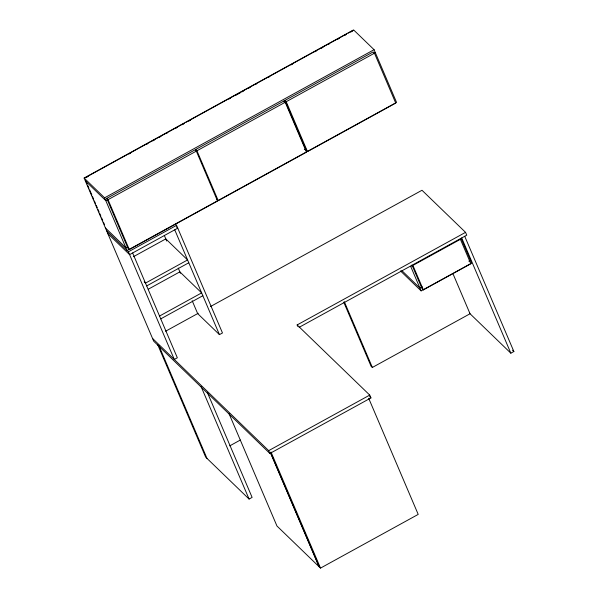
<?xml version="1.0" encoding="UTF-8"?>
<svg xmlns="http://www.w3.org/2000/svg" width="598" height="598" viewBox="0 0 598 598"><rect width="100%" height="100%" fill="white"/><g stroke="black" fill="none" stroke-linecap="round" stroke-linejoin="round"><path stroke-width="0.9" d="M84.124 178.047L353.597 29.9L374.064 49.679L396.556 102.4L127.09 250.547L104.598 197.826L84.124 178.047L153.731 341.234L269.892 453.471L370.939 397.917L369.736 395.091L297.139 324.938L465.55 232.353L466.761 235.171L299.157 327.315M84.617 178.032L184.468 123.136M186.105 122.231L346.526 34.041M348.163 33.137L353.074 30.438M86.471 177.337L88.108 176.44M129.026 153.94L130.663 153.043M146.218 144.492L147.856 143.595M152.767 140.889L154.404 139.992M159.315 137.293L160.952 136.389M165.863 133.69L167.5 132.793M175.685 128.293L177.322 127.396M182.233 124.69L183.87 123.793M188.781 121.095L190.418 120.191M228.885 99.044L230.522 98.147M235.433 95.448L240.344 92.742M241.981 91.845L243.618 90.948M248.529 88.242L250.166 87.345M255.077 84.647L256.714 83.742M268.166 77.448L269.803 76.544M291.084 64.846L292.721 63.949M314.825 51.794L316.462 50.897M321.373 48.199L323.01 47.294M327.921 44.596L329.558 43.699M337.735 39.199L339.372 38.294M344.284 35.596L345.921 34.699M350.832 32L352.469 31.096M104.598 197.826L374.064 49.679M106.721 198.409L194.97 149.889L196.279 151.152L108.021 199.672L106.721 198.409L128.002 248.305L129.31 249.568L217.56 201.048L195.643 149.522L283.893 101.002L285.201 102.265L306.482 152.161L218.233 200.681L216.924 199.418M284.902 100.449L373.152 51.929L374.46 53.192L395.741 103.088L307.492 151.608L306.183 150.345L284.902 100.449L286.21 101.705L307.492 151.608M108.253 199.306L105.801 200.651L85.335 180.873M284.244 102.55L286.517 101.301M373.757 53.342L375.275 52.504M195.643 149.522L196.951 150.786L285.201 102.265M286.21 101.705L374.46 53.192M127.516 246.825L125.879 247.729L105.412 227.943M304.322 149.627L305.84 148.79M106.616 230.768L128.391 251.81L176.56 225.334L222.471 332.974L219.444 334.641L197.661 313.591L192.167 300.704M133.414 256.714L165.803 238.901L187.585 259.951L145.478 283.101L144.163 281.822M146.682 285.919L188.789 262.776M148.282 289.215L179.856 271.858L201.638 292.9L159.531 316.05M160.742 318.869L202.842 295.726M165.594 331.225L198.252 313.27M210.503 306.535L421.994 190.261L465.55 232.353M412.321 265.505L410.691 266.402L421.127 290.882L471.658 263.105L461.215 238.624L459.585 239.521M422.195 286.808L419.923 288.057L401.893 270.64M468.817 261.176L470.447 260.279M423.347 289.895L470.843 263.785L460.4 239.312L412.912 265.422L423.347 289.895L422.046 288.64L411.962 265.004M229.767 445.854L240.351 440.031M343.738 302.162L371.052 366.193L372.36 367.456L470.043 313.756L452.925 273.63M152.527 338.408L268.681 450.645L369.736 395.091M469.4 313.135L510.841 353.179L513.876 351.512L464.713 236.255M157.595 344.426L205.667 457.119L249.082 499.068L252.109 497.401L207.319 392.385M270.423 452.432L319.22 566.837L320.521 568.1L418.204 514.4L368.682 398.283M512.538 350.219L513.876 351.512M400.451 270.901L421.127 290.882M369.609 396.624L370.939 397.917M175.244 224.056L176.56 225.334M176.447 226.881L177.763 228.159L129.602 254.636L107.819 233.594M461.678 237.922L510.841 353.179M283.893 101.002L284.611 102.692M344.321 301.713L372.36 367.456M297.139 324.938L297.737 326.351M196.951 150.786L218.233 200.681M270.999 451.991L320.521 568.1M270.632 453.142L319.063 566.695L276.956 526.008L228.892 413.308M174.736 229.819L219.444 334.641M268.681 450.645L269.892 453.471M164.315 235.41L166.707 241.024M178.241 268.061L180.461 273.271M201.01 386.368L249.082 499.068M132.629 252.969L177.337 357.783L174.302 359.45L128.391 251.81M108.021 199.672L129.31 249.568M158.904 345.681L206.975 458.382M86.06 181.426L87.151 183.975M87.876 185.672L88.96 188.213M89.685 189.91L91.853 195.008M92.578 196.705L93.669 199.254M94.387 200.95L95.478 203.492M96.203 205.196L97.287 207.738M98.012 209.435L99.096 211.984M99.821 213.68L100.905 216.229M101.63 217.926L102.721 220.475M103.439 222.172L104.53 224.713"/></g></svg>
